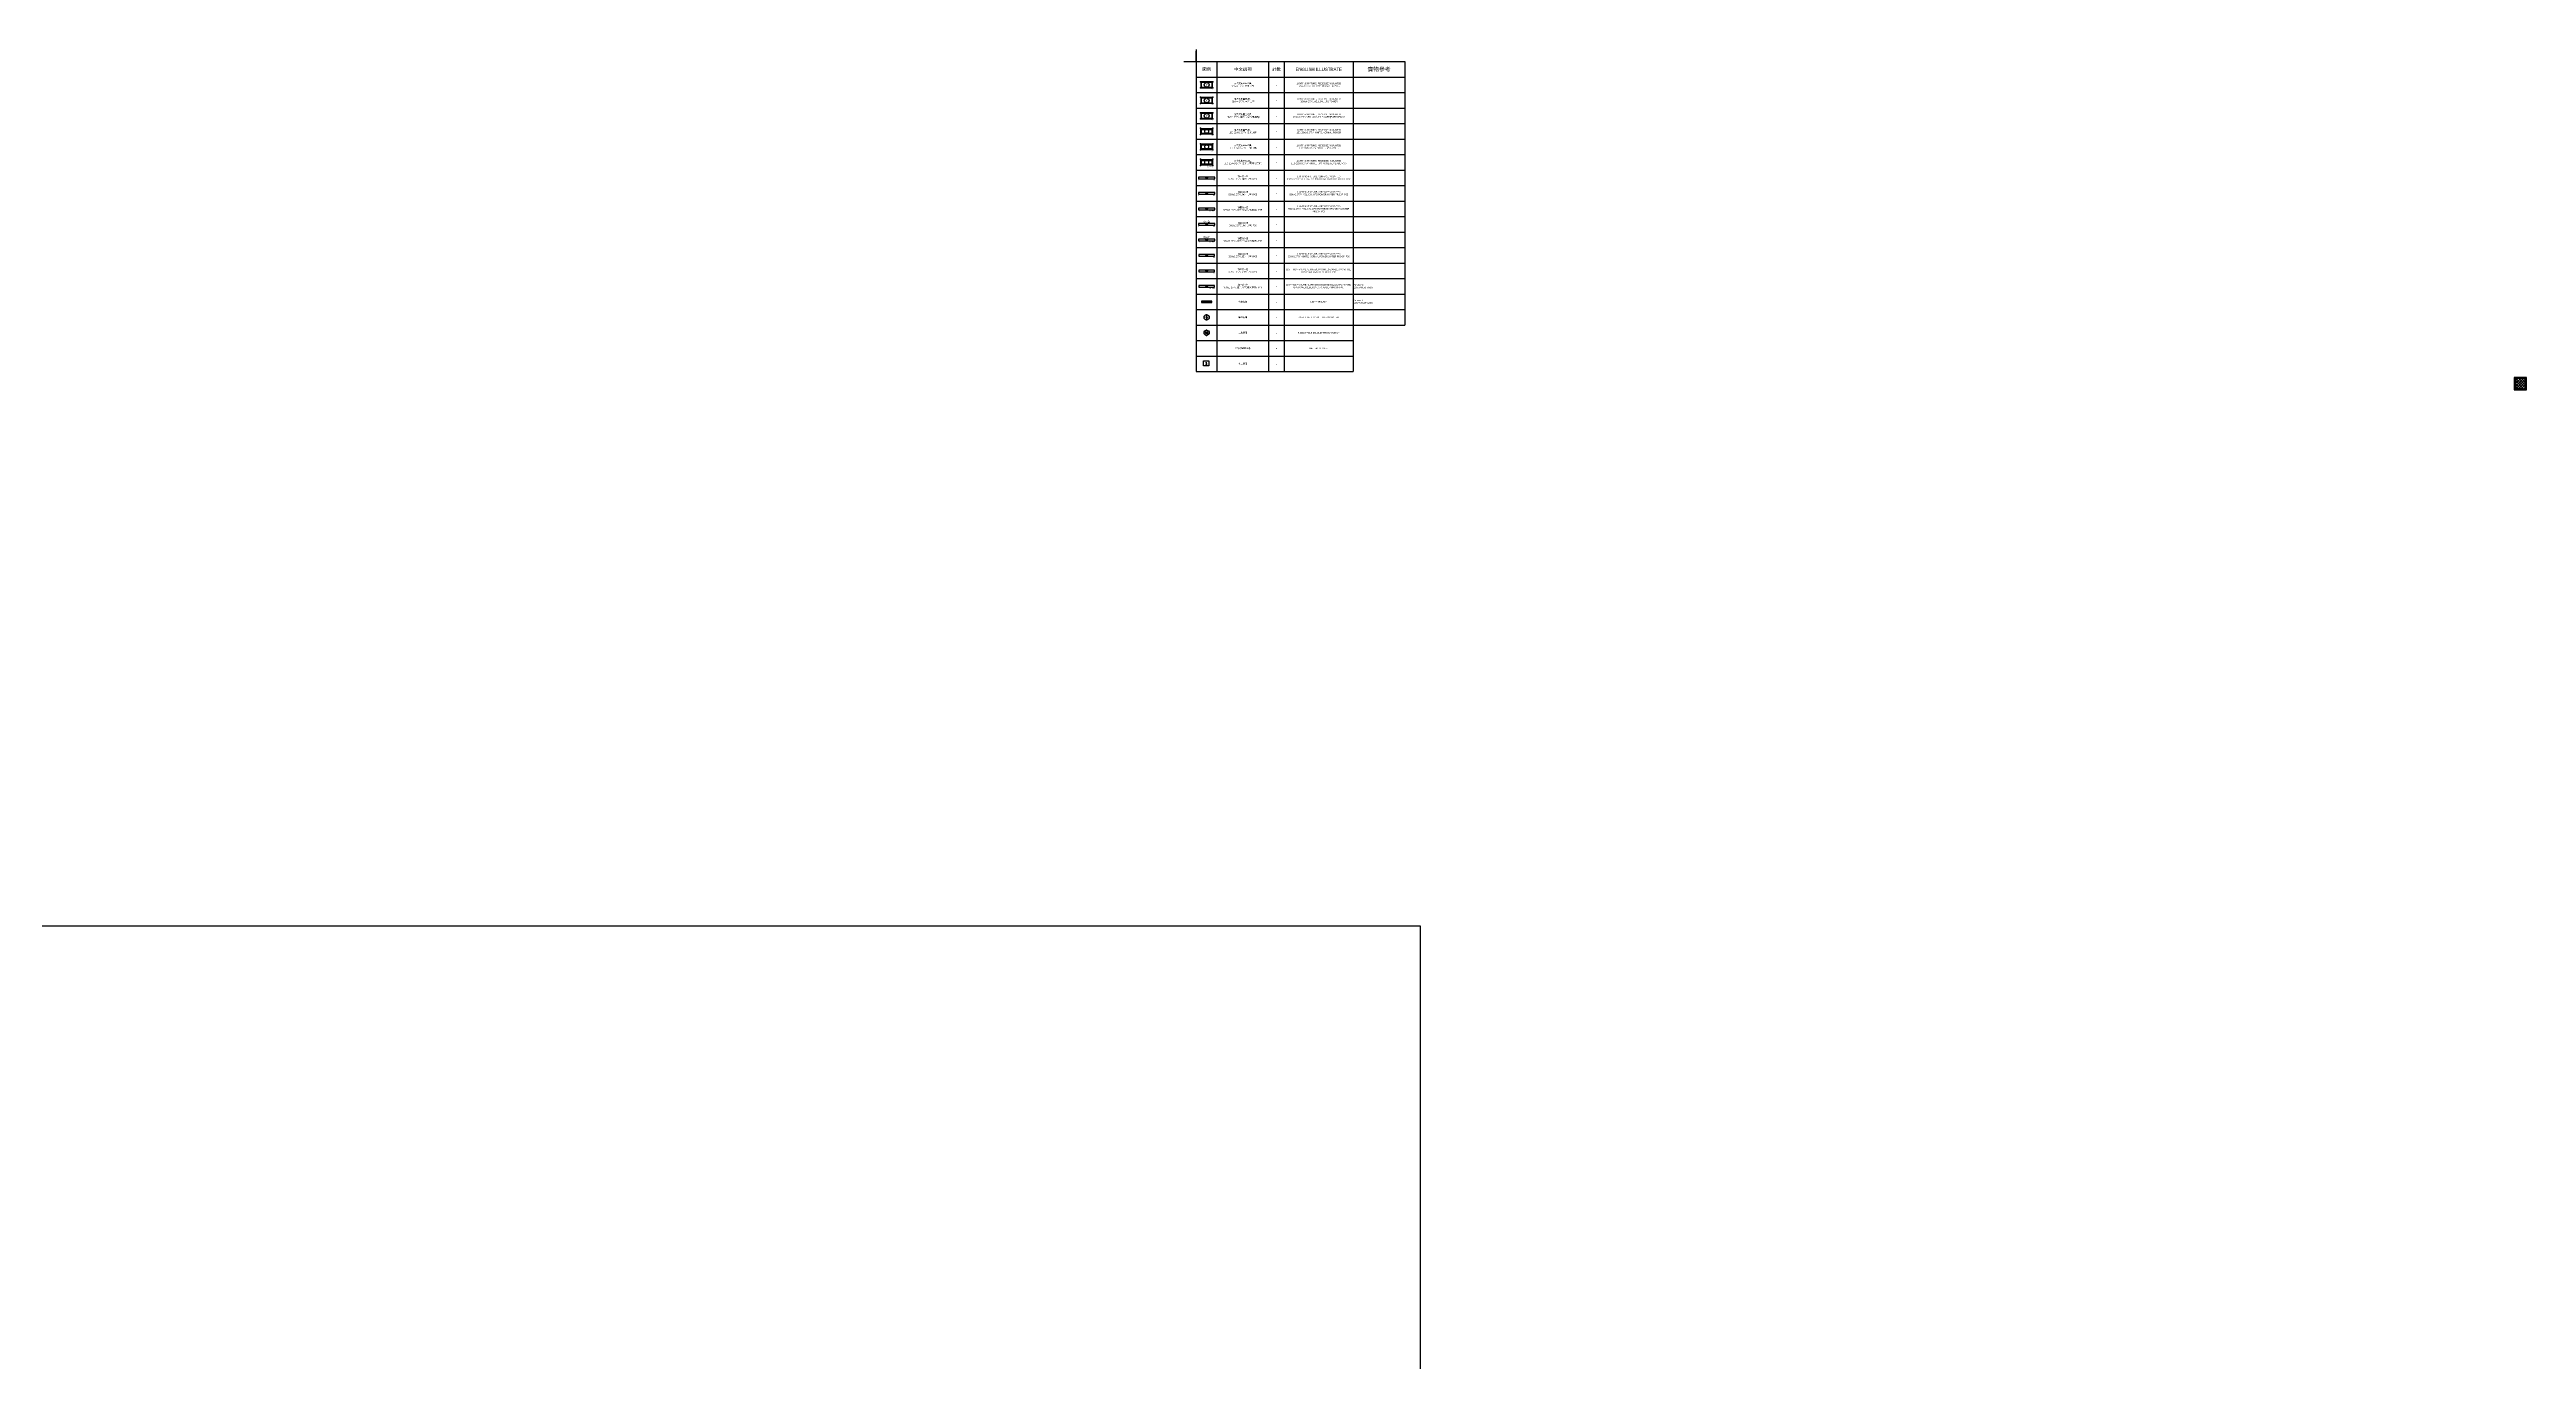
# Model space of a CAD drawing. Header units: millimetres. Extents: x -48783 to 40488, y 6477 to 32964.
# Drawn here: x 16512 to 40488, y 20265 to 32964 of the extents above; entities that cross this region are included whole.
import ezdxf
from ezdxf.enums import TextEntityAlignment as Align

# ---------------------------------------------------------------- set-up
doc = ezdxf.new("R2010")
doc.units = ezdxf.units.MM
doc.header["$LTSCALE"] = 100
for name, color, linetype in [('0-XREF', 7, 'Continuous'), ('188K-SM-03-F1-L20-MECH-DCC-Y2257103$0$0-H-FFU-TXT', 7, 'Continuous'), ('188K-SM-03-F1-L20-MECH-DCC-Y2257103$0$0-kate-DCC', 1, 'Continuous'), ('188K-SM-03-F1-L20-MECH-DCC-Y2257103$0$0-kate-DCC-TYPE', 7, 'Continuous'), ('188K-SM-03-F1-L20-MECH-DCC-Y2257103$0$00_閥站分組', 1, 'Continuous'), ('188K-SM-03-F1-L20-MECH-DCC-Y2257103$0$AC-DCC-EQ', 1, 'Continuous'), ('188K-SM-03-F1-L20-MECH-DCC-Y2257103$0$P-CHR 20', 30, 'Continuous'), ('188K-SM-03-F1-L20-MECH-DCC-Y2257103$0$P-CHS 12', 110, 'Continuous'), ('188K-SM-03-F1-L20-MECH-DCC-Y2257103$0$P-inslution', 61, 'Continuous'), ('188K-SM-03-F1-L20-MECH-DCC-Y2257103$0$P-TXT', 53, 'Continuous'), ('188K-SM-03-F1-L20-MECH-DCC-Y2257103$0$P-閥件', 53, 'Continuous'), ('188K-SM-06-F1-L20-ELEC-LIGHT-Y2257103$0$E-LIGHT(W)-N', 8, 'Continuous'), ('188K-SM-06-F1-L20-ELEC-LIGHT-Y2257103$0$E-LIGHT(W)-U FR', 8, 'Continuous'), ('188K-SM-06-F1-L20-ELEC-LIGHT-Y2257103$0$E-LIGHT(W)-U XLPE', 8, 'Continuous'), ('188K-SM-06-F1-L20-ELEC-LIGHT-Y2257103$0$E-LIGHT(Y)-N', 8, 'Continuous'), ('188K-SM-06-F1-L20-ELEC-LIGHT-Y2257103$0$E-LIGHT(Y)-U FR', 8, 'Continuous'), ('188K-SM-06-F1-L20-ELEC-LIGHT-Y2257103$0$E-LIGHT(Y)-U XLPE', 8, 'Continuous'), ('188K-SM-06-F1-L20-ELEC-LIGHT-Y2257103$0$E-LIGHT-SW', 8, 'Continuous'), ('188K-SM-06-F1-L20-ELEC-LIGHT-Y2257103$0$E-圖例', 8, 'Continuous'), ('188K-SM-06-F1-L20-ELEC-LIGHT-Y2257103$0$ELEC TRAY LIGHT', 8, 'Continuous'), ('188K-SM-06-F1-L20-ELEC-LIGHT-Y2257103$0$小視阜點位', 8, 'Continuous')]:
    doc.layers.add(name, color=color, linetype=linetype)
doc.layers.add('188K-SM-03-F1-L20-MECH-DCC-Y2257103$0$0-KATE-計算用', color=7, linetype='Continuous', plot=False)
doc.layers.add('188K-SM-06-F1-L20-ELEC-LIGHT-Y2257103$0$Defpoints-CAS', color=8, linetype='Continuous', plot=False)
doc.layers.get('188K-SM-03-F1-L20-MECH-DCC-Y2257103$0$0-KATE-計算用').off()
doc.styles.add('188K-SM-03-F1-L20-MECH-DCC-Y2257103$0$aa-txt', font='simplex.shx', dxfattribs={"width": 0.8, "bigfont": 'chineset.shx'})
doc.styles.add('188K-SM-03-F1-L20-MECH-DCC-Y2257103$0$Standard', font='arial.ttf')
doc.styles.add('188K-SM-03-F1-L20-MECH-DCC-Y2257103$0$XFM1Q20-200k$0$12P7-XCM2P10$0$AA-TXT', font='simplex.shx', dxfattribs={"bigfont": 'china.shx'})
doc.styles.add('188K-SM-06-F1-L20-ELEC-LIGHT-Y2257103$0$AE', font='isocp.shx', dxfattribs={"bigfont": 'chineset.shx'})
doc.styles.add('188K-SM-06-F1-L20-ELEC-LIGHT-Y2257103$0$F12P8-SM-03-C40-ELEC-LIGHT-L209207$0$Standard', font='txt.shx', dxfattribs={"bigfont": 'chineset.shx'})
doc.styles.add('188K-SM-06-F1-L20-ELEC-LIGHT-Y2257103$0$Standard', font='arial.ttf')
doc.styles.add('188K-SM-06-F1-L20-ELEC-LIGHT-Y2257103$0$xCI-5-F20-03-燈具$0$Standard', font='')
doc.styles.get('188K-SM-06-F1-L20-ELEC-LIGHT-Y2257103$0$xCI-5-F20-03-燈具$0$Standard').set_extended_font_data('PMingLiU')

# ---------------------------------------------------------------- blocks, each defined once
blk = doc.blocks.new('188K-SM-06-F1-L20-ELEC-LIGHT-Y2257103$0$00')
at = {"layer": '188K-SM-06-F1-L20-ELEC-LIGHT-Y2257103$0$小視阜點位', "color": 3}
for p, q in [((50000.6, 40006.2), (50000.6, 39996.5)), ((50006.6, 40000.3), (49994.6, 40000.3))]:
    blk.add_line(p, q, dxfattribs=at)
blk = doc.blocks.new('*T89')
at = {"layer": '188K-SM-06-F1-L20-ELEC-LIGHT-Y2257103$0$E-圖例', "color": 0, "linetype": 'ByBlock', "lineweight": -2, "transparency": 16777216}
for p, q in [((0, 0), (1519, 0)), ((0, 0), (0, -3000)), ((200, 0), (200, -3000)), ((700, 0), (700, -3000)), ((850, 0), (850, -3000)), ((1519, 0), (1519, -3000)), ((0, -150), (1519, -150)), ((0, -300), (1519, -300)), ((0, -450), (1519, -450)), ((0, -600), (1519, -600)), ((0, -750), (1519, -750)), ((0, -900), (1519, -900)), ((0, -1050), (1519, -1050)), ((0, -1200), (1519, -1200)), ((0, -1350), (1519, -1350)), ((0, -1500), (1519, -1500)), ((0, -1650), (1519, -1650)), ((0, -1800), (1519, -1800)), ((0, -1950), (1519, -1950)), ((0, -2100), (1519, -2100)), ((0, -2250), (1519, -2250)), ((0, -2400), (1519, -2400)), ((0, -2550), (1519, -2550)), ((0, -2700), (1519, -2700)), ((0, -2850), (1519, -2850)), ((0, -3000), (1519, -3000))]:
    blk.add_line(p, q, dxfattribs=at)
at = {"layer": '188K-SM-06-F1-L20-ELEC-LIGHT-Y2257103$0$E-圖例', "color": 0, "transparency": 16777216, "attachment_point": 5, "style": '188K-SM-06-F1-L20-ELEC-LIGHT-Y2257103$0$Standard'}
for s, insert, char_height, width in [('圖例', (100, -75), 30, 190), ('{\\fPMingLiU|b0|i0|c136|p18;背掀式無塵室燈具\\P38Wx4 277V ,黃光 ,N電}', (450, -225), 15, 497), ('{\\fPMingLiU|b0|i0|c136|p18;中文說明', (450, -75), 30, 490), ('計數', (775, -75), 30, 140), ('-', (775, -225), 30, 147), ('ENGLISH ILLUSTRATE', (1185, -75), 30, 659.36), ('LIGHTING FIXTURE, RECESSED MOUNTED\\P 38Wx4 277V, YELLOW, NORMAL POWER', (1185, -225), 15, 666.36), ('{\\fPMingLiU|b0|i0|c136|p18;背掀式無塵室燈具\\P 38Wx4 277V ,黃光 ,U電}', (450, -375), 15, 497), ('-', (775, -375), 30, 147), ('LIGHTING FIXTURE, RECESSED MOUNTED\\P 38Wx4 277V, YELLOW, UPS POWER', (1185, -375), 15, 666.36), ('{\\fPMingLiU|b0|i0|c136|p18;背掀式無塵室燈具\\P 38Wx4 277V ,黃光 ,U電(緊急照明)}', (450, -525), 15, 497), ('{\\fPMingLiU|b0|i0|c136|p18;背掀式無塵室燈具\\PLED 22Wx3 277V ,白光 ,N電}', (450, -675), 15, 497), ('-', (775, -525), 30, 147), ('-', (775, -675), 30, 147), ('LIGHTING FIXTURE, RECESSED MOUNTED\\P 38Wx4 277V, YELLOW, UPS POWER(EMERGENCY)', (1185, -525), 15, 666.36), ('LIGHTING FIXTURE, RECESSED MOUNTED\\PLED 22Wx3 277V, WHITE, NORMAL POWER', (1185, -675), 15, 666.36), ('{\\fPMingLiU|b0|i0|c136|p18;背掀式無塵室燈具\\PLED 22Wx3 277V ,白光 ,U電(緊急照明)}', (450, -975), 15, 497), ('{\\fPMingLiU|b0|i0|c136|p18;背掀式無塵室燈具\\PLED 22Wx3 277V ,白光 ,U電}', (450, -825), 15, 497), ('-', (775, -825), 30, 147), ('LIGHTING FIXTURE, RECESSED MOUNTED\\PLED 22Wx3 277V, WHITE, UPS POWER(EMERGENCY)', (1185, -975), 15, 666.36), ('LIGHTING FIXTURE, RECESSED MOUNTED\\PLED 22Wx3 277V, WHITE, UPS POWER', (1185, -825), 15, 666.36), ('防塵防水燈\\P58Wx2 277V ,黃光 ,N電 ,IP65', (450, -1125), 15, 497), ('-', (775, -975), 30, 147), ('-', (775, -1125), 30, 147), ('LIGHTING FIXTURE, SURFACE MOUNTED\\P58Wx2 277V, YELLOW, NORMAL POWER,WATER PROOF IP65', (1185, -1125), 15, 666.36), ('{\\fPMingLiU|b0|i0|c136|p18;防塵防水燈\\P}58Wx2 277V ,{\\fPMingLiU|b0|i0|c136|p18;黃光 },U{\\fPMingLiU|b0|i0|c136|p18;電}({\\fPMingLiU|b0|i0|c136|p18;緊急照明}) ,IP65', (450, -1425), 15, 497), ('防塵防水燈\\P58Wx2 277V ,黃光 ,U電 ,IP65', (450, -1275), 15, 497), ('-', (775, -1275), 30, 147), ('-', (775, -1425), 30, 147), ('LIGHTING FIXTURE, SURFACE MOUNTED\\P58Wx2 277V, YELLOW, UPS POWER(EMERGNECY),WATER PROOF IP65', (1185, -1425), 15, 666.36), ('LIGHTING FIXTURE, SURFACE MOUNTED\\P58Wx2 277V, YELLOW, UPS POWER,WATER PROOF IP65', (1185, -1275), 15, 666.36), ('{\\fPMingLiU|b0|i0|c136|p18;防塵防水燈}\\P58Wx1{\\fArial|b0|i0|c136|p34; }277C ,{\\fPMingLiU|b0|i0|c136|p18;黃光},N{\\fPMingLiU|b0|i0|c136|p18;電},IP65', (450, -1575), 15, 497), ('-', (775, -1575), 30, 147), ('{\\fPMingLiU|b0|i0|c136|p18;防塵防水燈}\\P58Wx1{\\fArial|b0|i0|c136|p34; }277C ,{\\fPMingLiU|b0|i0|c136|p18;黃光},FR{\\fPMingLiU|b0|i0|c136|p18;電(緊急照明)},IP65', (450, -1725), 15, 497), ('{\\fPMingLiU|b0|i0|c136|p18;防塵防水燈\\P}33Wx2 277V ,{\\fPMingLiU|b0|i0|c136|p18;白光 },N{\\fPMingLiU|b0|i0|c136|p18;電 },IP65', (450, -1875), 15, 497), ('-', (775, -1725), 30, 147), ('-', (775, -1875), 30, 147), ('LIGHTING FIXTURE, SURFACE MOUNTED\\P33Wx2 277V, WHITE, NORMAL POWER,WATER PROOF IP65', (1185, -1875), 15, 666.36), ('{\\fPMingLiU|b0|i0|c136|p18;防塵防水燈\\P}33Wx2 277V ,{\\fPMingLiU|b0|i0|c136|p18;白光 },U{\\fPMingLiU|b0|i0|c136|p18;電}({\\fPMingLiU|b0|i0|c136|p18;緊急照明}) ,IP65', (450, -2175), 15, 497), ('{\\fPMingLiU|b0|i0|c136|p18;防塵防水燈\\P}33Wx2 277V ,{\\fPMingLiU|b0|i0|c136|p18;白光 },U{\\fPMingLiU|b0|i0|c136|p18;電 },IP65', (450, -2025), 15, 497), ('-', (775, -2025), 30, 147), ('LIGHTING FIXTURE, SURFACE MOUNTED 33Wx2 277V, WHITE, UPS POWER,WATER PROOF IP65', (1185, -2025), 15, 666.36), ('LIGHTING FIXTURE, SURFACE MOUNTED 33Wx2 277V, WHITE, UPS POWER(EMERGNECY),WATER PROOF IP65', (1185, -2175), 15, 666.36), ('線性燈槽', (450, -2325), 15, 497), ('-', (775, -2175), 30, 147), ('-', (775, -2325), 30, 147), ('LIGHT TROUGH', (1185, -2325), 15, 666.36), ('單切開關', (450, -2475), 15, 497), ('{\\fPMingLiU|b0|i0|c136|p18;三路開關', (450, -2625), 15, 497), ('-', (775, -2475), 30, 147), ('-', (775, -2625), 30, 147), ('SINGLE POLE DOUBLE THROW SWITCH', (1185, -2625), 15, 666.36), ('SINGLE POLE SINGLE THROW SWITCH', (1185, -2475), 15, 666.36), ('紅外線熱感應器', (450, -2775), 15, 497), ('-', (775, -2775), 30, 147), ('MOTION SENSOR', (1185, -2775), 15, 666.36), ('多工開關', (450, -2925), 15, 497), ('-', (775, -2925), 30, 147)]:
    blk.add_mtext(s, dxfattribs=dict(at, insert=insert, char_height=char_height, width=width))
blk = doc.blocks.new('*U87')
blk.add_lwpolyline([(-50, -5), (50, -5), (50, 5), (-50, 5)], close=True)
at = {"layer": '188K-SM-06-F1-L20-ELEC-LIGHT-Y2257103$0$Defpoints-CAS'}
blk.add_line((-50, 0), (50, 0), dxfattribs=at)
blk = doc.blocks.new('*U75')
blk.add_circle((0, 0), 25)
at = {"layer": '188K-SM-06-F1-L20-ELEC-LIGHT-Y2257103$0$Defpoints-CAS'}
blk.add_lwpolyline([(-3.5, 0.46), (3.5, 0.46), (3.5, -0.46), (-3.5, -0.46)], close=True, dxfattribs=at)
for p in [(-25, 0), (0, 25), (25, 0), (0, -25)]:
    blk.add_point(p, dxfattribs=at)
at = {"style": '188K-SM-06-F1-L20-ELEC-LIGHT-Y2257103$0$F12P8-SM-03-C40-ELEC-LIGHT-L209207$0$Standard', "width": 0.8}
blk.add_text('S3', height=20, dxfattribs=at).set_placement((0, 0), align=Align.MIDDLE_CENTER)
blk = doc.blocks.new('*U74')
blk.add_circle((0, 0), 25)
at = {"layer": '188K-SM-06-F1-L20-ELEC-LIGHT-Y2257103$0$Defpoints-CAS'}
blk.add_lwpolyline([(-3.5, 0.46), (3.5, 0.46), (3.5, -0.46), (-3.5, -0.46)], close=True, dxfattribs=at)
for p in [(-25, 0), (0, 25), (25, 0), (0, -25)]:
    blk.add_point(p, dxfattribs=at)
at = {"style": '188K-SM-06-F1-L20-ELEC-LIGHT-Y2257103$0$F12P8-SM-03-C40-ELEC-LIGHT-L209207$0$Standard', "width": 0.8}
blk.add_text('S', height=20, dxfattribs=at).set_placement((0, 0), align=Align.MIDDLE_CENTER)
blk = doc.blocks.new('*T88')
at = {"layer": '188K-SM-06-F1-L20-ELEC-LIGHT-Y2257103$0$E-圖例', "color": 0, "linetype": 'ByBlock', "lineweight": -2, "transparency": 16777216}
for p, q in [((0, 0), (500, 0)), ((0, 0), (0, -2550)), ((500, 0), (500, -2550)), ((0, -150), (500, -150)), ((0, -300), (500, -300)), ((0, -450), (500, -450)), ((0, -600), (500, -600)), ((0, -750), (500, -750)), ((0, -900), (500, -900)), ((0, -1050), (500, -1050)), ((0, -1200), (500, -1200)), ((0, -1350), (500, -1350)), ((0, -1500), (500, -1500)), ((0, -1650), (500, -1650)), ((0, -1800), (500, -1800)), ((0, -1950), (500, -1950)), ((0, -2100), (500, -2100)), ((0, -2250), (500, -2250)), ((0, -2400), (500, -2400)), ((0, -2550), (500, -2550))]:
    blk.add_line(p, q, dxfattribs=at)
at = {"layer": '188K-SM-06-F1-L20-ELEC-LIGHT-Y2257103$0$E-圖例', "color": 0, "transparency": 16777216, "style": '188K-SM-06-F1-L20-ELEC-LIGHT-Y2257103$0$Standard'}
for s, insert, char_height, width, attachment_point in [('實物參考', (250, -75), 40, 490, 5), ('Panasonic \\P120x70x9.2(H:W:D)', (1.5, -2175), 15, 497, 4), ('Panasonic \\P120x70x9.2(H:W:D)', (1.5, -2325), 15, 497, 4)]:
    blk.add_mtext(s, dxfattribs=dict(at, insert=insert, char_height=char_height, width=width, attachment_point=attachment_point))
blk = doc.blocks.new('*U86')
for points in [[(-58, -28), (-58, 28), (58, 28), (58, -28)], [(-51, -19), (-51, 19), (51, 19), (51, -19)]]:
    blk.add_lwpolyline(points, close=True)
blk.add_circle((0, 0), 18.8)
at = {"layer": '188K-SM-06-F1-L20-ELEC-LIGHT-Y2257103$0$Defpoints-CAS'}
for p in [(-60, 30), (60, 30), (-60, -30), (60, -30)]:
    blk.add_point(p, dxfattribs=at)
at = {"style": '188K-SM-06-F1-L20-ELEC-LIGHT-Y2257103$0$Standard', "width": 0.8}
blk.add_text('N', height=15.5, dxfattribs=at).set_placement((58, -39), align=Align.MIDDLE_RIGHT)
blk = doc.blocks.new('*U85')
for points in [[(-58, -28), (-58, 28), (58, 28), (58, -28)], [(-51, -19), (-51, 19), (51, 19), (51, -19)]]:
    blk.add_lwpolyline(points, close=True)
blk.add_circle((0, 0), 18.8)
at = {"layer": '188K-SM-06-F1-L20-ELEC-LIGHT-Y2257103$0$Defpoints-CAS'}
for p in [(-60, 30), (60, 30), (-60, -30), (60, -30)]:
    blk.add_point(p, dxfattribs=at)
at = {"style": '188K-SM-06-F1-L20-ELEC-LIGHT-Y2257103$0$Standard', "width": 0.8}
blk.add_text('U', height=15.5, dxfattribs=at).set_placement((58, -39), align=Align.MIDDLE_RIGHT)
blk = doc.blocks.new('*U77')
for points in [[(-58, -28), (-58, 28), (58, 28), (58, -28)], [(-51, -19), (-51, 19), (51, 19), (51, -19)]]:
    blk.add_lwpolyline(points, close=True)
blk.add_circle((0, 0), 18.8)
at = {"layer": '188K-SM-06-F1-L20-ELEC-LIGHT-Y2257103$0$Defpoints-CAS'}
for p in [(-60, 30), (60, 30), (-60, -30), (60, -30)]:
    blk.add_point(p, dxfattribs=at)
at = {"style": '188K-SM-06-F1-L20-ELEC-LIGHT-Y2257103$0$Standard', "width": 0.8}
blk.add_text('U-FR', height=15.5, dxfattribs=at).set_placement((58, -39), align=Align.MIDDLE_RIGHT)
blk = doc.blocks.new('188K-SM-06-F1-L20-ELEC-LIGHT-Y2257103$0$防塵防水燈(黃光)-CAS')
at = {"ltscale": 600}
blk.add_lwpolyline([(-78, -8), (78, -8), (78, 8), (-78, 8)], close=True, dxfattribs=at)
blk.add_circle((0, 0), 8.1, dxfattribs=at)
at = {"style": '188K-SM-06-F1-L20-ELEC-LIGHT-Y2257103$0$AE', "width": 0.7}
blk.add_text('Y', height=10, dxfattribs=at).set_placement((0, 0), align=Align.MIDDLE)
at = {"style": '188K-SM-06-F1-L20-ELEC-LIGHT-Y2257103$0$Standard', "width": 0.8}
for s, p in [('Y', (-68, -18)), ('N', (78, -18))]:
    blk.add_text(s, height=15, dxfattribs=at).set_placement(p, align=Align.MIDDLE_RIGHT)
blk = doc.blocks.new('*U90')
at = {"ltscale": 600}
blk.add_lwpolyline([(-78, -8), (78, -8), (78, 8), (-78, 8)], close=True, dxfattribs=at)
blk.add_circle((0, 0), 8.1, dxfattribs=at)
at = {"style": '188K-SM-06-F1-L20-ELEC-LIGHT-Y2257103$0$AE', "width": 0.7}
blk.add_text('Y', height=10, dxfattribs=at).set_placement((0, 0), align=Align.MIDDLE)
at = {"style": '188K-SM-06-F1-L20-ELEC-LIGHT-Y2257103$0$Standard', "width": 0.8}
for s, p in [('Y', (-68, -18)), ('U', (78, -18))]:
    blk.add_text(s, height=15, dxfattribs=at).set_placement(p, align=Align.MIDDLE_RIGHT)
blk = doc.blocks.new('*U91')
at = {"ltscale": 600}
blk.add_lwpolyline([(-78, -8), (78, -8), (78, 8), (-78, 8)], close=True, dxfattribs=at)
blk.add_circle((0, 0), 8.1, dxfattribs=at)
at = {"style": '188K-SM-06-F1-L20-ELEC-LIGHT-Y2257103$0$AE', "width": 0.7}
blk.add_text('Y', height=10, dxfattribs=at).set_placement((0, 0), align=Align.MIDDLE)
at = {"style": '188K-SM-06-F1-L20-ELEC-LIGHT-Y2257103$0$Standard', "width": 0.8}
for s, p in [('Y', (-66, -18)), ('U-FR', (78, -18))]:
    blk.add_text(s, height=15, rotation=360, dxfattribs=at).set_placement(p, align=Align.MIDDLE_RIGHT)
blk = doc.blocks.new('*U80')
at = {"ltscale": 600}
blk.add_lwpolyline([(75, 8), (-75, 8), (-75, -8), (75, -8)], close=True, dxfattribs=at)
blk.add_circle((0, 0), 8.1, dxfattribs=at)
at = {"style": '188K-SM-06-F1-L20-ELEC-LIGHT-Y2257103$0$Standard', "width": 0.8}
blk.add_text('N', height=15, rotation=360, dxfattribs=at).set_placement((78, -18), align=Align.MIDDLE_RIGHT)
blk = doc.blocks.new('*U81')
at = {"ltscale": 600}
blk.add_lwpolyline([(-75, -8), (75, -8), (75, 8), (-75, 8)], close=True, dxfattribs=at)
blk.add_circle((0, 0), 8.1, dxfattribs=at)
at = {"style": '188K-SM-06-F1-L20-ELEC-LIGHT-Y2257103$0$Standard', "width": 0.8}
blk.add_text('U', height=15, rotation=360, dxfattribs=at).set_placement((79, -18), align=Align.MIDDLE_RIGHT)
blk = doc.blocks.new('*U82')
at = {"ltscale": 600}
blk.add_lwpolyline([(-75, -8), (75, -8), (75, 8), (-75, 8)], close=True, dxfattribs=at)
blk.add_circle((0, 0), 8.1, dxfattribs=at)
at = {"style": '188K-SM-06-F1-L20-ELEC-LIGHT-Y2257103$0$Standard', "width": 0.8}
blk.add_text('U-FR', height=15, rotation=360, dxfattribs=at).set_placement((78, -18), align=Align.MIDDLE_RIGHT)
blk = doc.blocks.new('188K-SM-06-F1-L20-ELEC-LIGHT-Y2257103$0$背掀式無塵室燈具(黃光)-CAS')
at = {"color": 0}
for p, q in [((53, 23), (-53, 23)), ((-53, 23), (-53, -23)), ((53, -23), (53, 23)), ((-53, -23), (53, -23))]:
    blk.add_line(p, q, dxfattribs=at)
blk.add_lwpolyline([(-58, -28), (58, -28), (58, 28), (-58, 28)], close=True, dxfattribs=at)
blk.add_circle((0, 0), 23.4, dxfattribs=at)
at = {"layer": '188K-SM-06-F1-L20-ELEC-LIGHT-Y2257103$0$Defpoints-CAS'}
for p in [(-60, 30), (-60, 30), (60, 30), (-60, -30), (60, -30)]:
    blk.add_point(p, dxfattribs=at)
at = {"color": 0, "style": '188K-SM-06-F1-L20-ELEC-LIGHT-Y2257103$0$xCI-5-F20-03-燈具$0$Standard'}
blk.add_text('Y', height=25, dxfattribs=at).set_placement((0, 0), align=Align.MIDDLE)
at = {"style": '188K-SM-06-F1-L20-ELEC-LIGHT-Y2257103$0$Standard', "width": 0.8}
blk.add_text('N', height=15, rotation=360, dxfattribs=at).set_placement((58, -38), align=Align.MIDDLE_RIGHT)
blk = doc.blocks.new('*U70')
for p, q in [((58, 28), (-58, 28)), ((-58, 28), (-58, -28)), ((53, 23), (-53, 23)), ((-53, 23), (-53, -23)), ((53, -23), (53, 23)), ((58, -28), (58, 28)), ((-58, -28), (58, -28)), ((-53, -23), (53, -23))]:
    blk.add_line(p, q)
blk.add_circle((0, 0), 23.4)
at = {"layer": '188K-SM-06-F1-L20-ELEC-LIGHT-Y2257103$0$Defpoints-CAS'}
for p in [(-60, 30), (-60, 30), (60, 30), (-60, -30), (60, -30)]:
    blk.add_point(p, dxfattribs=at)
at = {"style": '188K-SM-06-F1-L20-ELEC-LIGHT-Y2257103$0$xCI-5-F20-03-燈具$0$Standard'}
blk.add_text('Y', height=25, dxfattribs=at).set_placement((0, 0), align=Align.MIDDLE)
at = {"style": '188K-SM-06-F1-L20-ELEC-LIGHT-Y2257103$0$Standard', "width": 0.8}
blk.add_text('U', height=15, rotation=360, dxfattribs=at).set_placement((58, -38), align=Align.MIDDLE_RIGHT)
blk = doc.blocks.new('188K-SM-06-F1-L20-ELEC-LIGHT-Y2257103$0$E-LIGHT-多工開關-TOP-REV0')
blk.add_lwpolyline([(-25, 25), (25, 25), (25, -25), (-25, -25)], close=True)
at = {"style": '188K-SM-06-F1-L20-ELEC-LIGHT-Y2257103$0$F12P8-SM-03-C40-ELEC-LIGHT-L209207$0$Standard', "width": 0.8}
blk.add_text('S', height=20, dxfattribs=at).set_placement((0, 0), align=Align.MIDDLE_CENTER)
blk = doc.blocks.new('188K-SM-06-F1-L20-ELEC-LIGHT-Y2257103')
at = {"layer": '188K-SM-06-F1-L20-ELEC-LIGHT-Y2257103$0$E-圖例'}
for q in [(27613, 32947), (27513, 32846)]:
    blk.add_line((27613, 32847), q, dxfattribs=at)
for name, p in [('*T89', (27613, 32847)), ('*T88', (29132, 32847))]:
    blk.add_blockref(name, p)
at = {"layer": '188K-SM-06-F1-L20-ELEC-LIGHT-Y2257103$0$E-LIGHT(W)-N'}
for name, p in [('*U86', (27713, 32172)), ('*U80', (27713, 30972))]:
    blk.add_blockref(name, p, dxfattribs=at)
at = {"layer": '188K-SM-06-F1-L20-ELEC-LIGHT-Y2257103$0$E-LIGHT(W)-U FR'}
for name, p in [('*U77', (27713, 31872)), ('*U82', (27713, 30672))]:
    blk.add_blockref(name, p, dxfattribs=at)
at = {"layer": '188K-SM-06-F1-L20-ELEC-LIGHT-Y2257103$0$E-LIGHT(W)-U XLPE'}
for name, p in [('*U85', (27713, 32022)), ('*U81', (27713, 30822))]:
    blk.add_blockref(name, p, dxfattribs=at)
at = {"layer": '188K-SM-06-F1-L20-ELEC-LIGHT-Y2257103$0$E-LIGHT(Y)-N'}
for name, p in [('188K-SM-06-F1-L20-ELEC-LIGHT-Y2257103$0$背掀式無塵室燈具(黃光)-CAS', (27713, 32622)), ('188K-SM-06-F1-L20-ELEC-LIGHT-Y2257103$0$防塵防水燈(黃光)-CAS', (27713, 31722))]:
    blk.add_blockref(name, p, dxfattribs=at)
ref = blk.add_blockref('188K-SM-06-F1-L20-ELEC-LIGHT-Y2257103$0$防塵防水燈(黃光)-CAS', (27713, 31272), dxfattribs=at)
ref.add_attrib('NOTE', '遮光型', dxfattribs={"layer": '0', "height": 15, "style": '188K-SM-06-F1-L20-ELEC-LIGHT-Y2257103$0$Standard'}).set_placement((27713, 31297), align=Align.MIDDLE_CENTER)
at = {"layer": '188K-SM-06-F1-L20-ELEC-LIGHT-Y2257103$0$E-LIGHT(Y)-U FR'}
for name, p in [('188K-SM-06-F1-L20-ELEC-LIGHT-Y2257103$0$背掀式無塵室燈具(黃光)-CAS', (27713, 32322)), ('*U91', (27713, 31422))]:
    blk.add_blockref(name, p, dxfattribs=at)
ref = blk.add_blockref('*U91', (27713, 31122), dxfattribs=at)
ref.add_attrib('NOTE', '遮光型', dxfattribs={"layer": '0', "height": 15, "style": '188K-SM-06-F1-L20-ELEC-LIGHT-Y2257103$0$Standard'}).set_placement((27713, 31147), align=Align.MIDDLE_CENTER)
at = {"layer": '188K-SM-06-F1-L20-ELEC-LIGHT-Y2257103$0$E-LIGHT(Y)-U XLPE'}
for name, p in [('*U70', (27713, 32472)), ('*U90', (27713, 31572))]:
    blk.add_blockref(name, p, dxfattribs=at)
at = {"layer": '188K-SM-06-F1-L20-ELEC-LIGHT-Y2257103$0$E-LIGHT-SW'}
for name, p in [('*U74', (27713, 30372)), ('*U75', (27713, 30222)), ('188K-SM-06-F1-L20-ELEC-LIGHT-Y2257103$0$E-LIGHT-多工開關-TOP-REV0', (27709, 29926, 0))]:
    blk.add_blockref(name, p, dxfattribs=at)
at = {"layer": '188K-SM-06-F1-L20-ELEC-LIGHT-Y2257103$0$ELEC TRAY LIGHT'}
blk.add_blockref('*U87', (27713, 30522), dxfattribs=at)
at = {"layer": '188K-SM-06-F1-L20-ELEC-LIGHT-Y2257103$0$小視阜點位', "xscale": 20, "yscale": 20, "zscale": 20}
blk.add_blockref('188K-SM-06-F1-L20-ELEC-LIGHT-Y2257103$0$00', (-972399, -767160), dxfattribs=at)
blk.add_blockref('188K-SM-06-F1-L20-ELEC-LIGHT-Y2257103$0$00', (-972399, -767160), dxfattribs=at)
blk = doc.blocks.new('X-N-FAB-L20')
at = {"layer": 'DefPoints'}
blk.add_lwpolyline([(-5216, 24477), (-5216, 6477), (29784, 6477), (29784, 24477)], close=True, dxfattribs=at)
blk = doc.blocks.new('188K-SM-03-F1-L20-MECH-DCC-Y2257103$0$AP6C-TYPE-8-1165x1165-平躺-R')
at = {"layer": '188K-SM-03-F1-L20-MECH-DCC-Y2257103$0$0-kate-DCC'}
h = blk.add_hatch(dxfattribs=at)
h.set_pattern_fill('ANSI37', color=256, scale=150, angle=360, style=0)
h.set_pattern_definition([(45, (-19933.408, -9746.202), (-13.258252, 13.258252), []), (135, (-19933.408, -9746.202), (-13.258252, -13.258252), [])])
h.paths.add_polyline_path([(5, 14), (115, 14), (115, 114), (5, 114)])
for p, q in [((118, 114), (2, 114)), ((118, 14), (2, 14)), ((12, 10), (108, 10)), ((108, 6), (12, 6))]:
    blk.add_line(p, q, dxfattribs=at)
at = {"layer": '188K-SM-03-F1-L20-MECH-DCC-Y2257103$0$0-kate-DCC', "color": 7}
blk.add_lwpolyline([(0, 0), (120, 0), (120, 120), (0, 120)], close=True, dxfattribs=at)
at = {"layer": '188K-SM-03-F1-L20-MECH-DCC-Y2257103$0$0-kate-DCC'}
for points in [[(2, 2), (118, 2), (118, 118), (2, 118)], [(5, 114), (115, 114), (115, 14), (5, 14)]]:
    blk.add_lwpolyline(points, close=True, dxfattribs=at)
for centre in [(12, 8), (108, 8)]:
    blk.add_circle(centre, 2.1, dxfattribs=at)
at = {"layer": '188K-SM-03-F1-L20-MECH-DCC-Y2257103$0$0-kate-DCC', "style": '188K-SM-03-F1-L20-MECH-DCC-Y2257103$0$Standard', "width": 0.9}
for s, p in [('R', (11, 27)), ('S', (108, 24))]:
    blk.add_text(s, height=10, dxfattribs=at).set_placement(p, align=Align.MIDDLE_CENTER)
at = {"layer": '188K-SM-03-F1-L20-MECH-DCC-Y2257103$0$0-kate-DCC-TYPE', "style": '188K-SM-03-F1-L20-MECH-DCC-Y2257103$0$Standard', "width": 0.75}
blk.add_text('6-32A', height=20, rotation=90, dxfattribs=at).set_placement((66, 23))
blk = doc.blocks.new('188K-SM-03-F1-L20-MECH-DCC-Y2257103$0$100Ax65A-1')
at = {"flags": 128}
blk.add_lwpolyline([(0, -57), (0, 57), (102, 36), (102, -36)], close=True, dxfattribs=at)
blk = doc.blocks.new('188K-SM-03-F1-L20-MECH-DCC-Y2257103$0$L20-DCC-100A')
at = {"layer": '188K-SM-03-F1-L20-MECH-DCC-Y2257103$0$P-CHR 20'}
for p, q in [((58194, -595), (58228, -595)), ((58194, -607), (58228, -607)), ((58204, -607), (58204, -595)), ((58314, -595), (58280, -595)), ((58314, -607), (58280, -607)), ((58304, -607), (58304, -595))]:
    blk.add_line(p, q, dxfattribs=at)
at = {"layer": '188K-SM-03-F1-L20-MECH-DCC-Y2257103$0$P-CHR 20', "ltscale": 1000}
for points in [[(58194, -588, 0.5, 0, 0), (58194, -587, 0.15, 0.15, 0)], [(58314, -587, 0.5, 0, 0), (58314, -588, 0.15, 0.15, 0)]]:
    blk.add_lwpolyline(points, format="xyseb", dxfattribs=at)
at = {"layer": '188K-SM-03-F1-L20-MECH-DCC-Y2257103$0$P-CHR 20'}
for centre in [(58194, -601), (58314, -601)]:
    blk.add_circle(centre, 5.7, dxfattribs=at)
at = {"layer": '188K-SM-03-F1-L20-MECH-DCC-Y2257103$0$P-CHS 12'}
for p, q in [((58114, -595), (58143, -595)), ((58114, -607), (58143, -607)), ((58124, -607), (58124, -595)), ((58149, -595), (58188, -595)), ((58149, -607), (58188, -607)), ((58159, -607), (58159, -595)), ((58359, -595), (58320, -595)), ((58359, -607), (58320, -607)), ((58349, -607), (58349, -595))]:
    blk.add_line(p, q, dxfattribs=at)
at = {"layer": '188K-SM-03-F1-L20-MECH-DCC-Y2257103$0$P-CHS 12', "ltscale": 1000}
for points in [[(58149, -587, 0.5, 0, 0), (58149, -588, 0.15, 0.15, 0)], [(58359, -588, 0.5, 0, 0), (58359, -587, 0.15, 0.15, 0)]]:
    blk.add_lwpolyline(points, format="xyseb", dxfattribs=at)
at = {"layer": '188K-SM-03-F1-L20-MECH-DCC-Y2257103$0$P-CHS 12'}
for centre in [(58114, -601), (58149, -601), (58359, -601)]:
    blk.add_circle(centre, 5.7, dxfattribs=at)
at = {"layer": '188K-SM-03-F1-L20-MECH-DCC-Y2257103$0$P-inslution'}
for centre in [(58114, -601), (58149, -601), (58194, -601), (58314, -601), (58359, -601)]:
    blk.add_circle(centre, 8.2, dxfattribs=at)
at = {"layer": '188K-SM-03-F1-L20-MECH-DCC-Y2257103$0$P-閥件'}
for p, q in [((58238, -592), (58238, -601)), ((58238, -592), (58240, -592)), ((58238, -596), (58238, -601)), ((58238, -596), (58238, -596)), ((58238, -606), (58238, -601)), ((58238, -610), (58238, -601)), ((58238, -606), (58238, -606)), ((58238, -610), (58240, -610)), ((58240, -592), (58240, -601)), ((58240, -592), (58242, -592)), ((58240, -601), (58240, -592)), ((58240, -592), (58240, -592)), ((58240, -592), (58240, -601)), ((58240, -596), (58240, -601)), ((58240, -596), (58240, -596)), ((58240, -606), (58240, -601)), ((58240, -610), (58240, -601)), ((58240, -601), (58240, -610)), ((58240, -610), (58240, -601)), ((58240, -606), (58240, -606)), ((58240, -610), (58242, -610)), ((58240, -610), (58240, -610)), ((58242, -601), (58242, -592)), ((58242, -592), (58242, -592)), ((58242, -592), (58242, -601)), ((58242, -601), (58242, -610)), ((58242, -610), (58242, -601)), ((58242, -610), (58242, -610)), ((58266, -601), (58266, -592)), ((58266, -592), (58266, -592)), ((58266, -592), (58266, -601)), ((58268, -592), (58266, -592)), ((58266, -601), (58266, -610)), ((58266, -610), (58266, -601)), ((58266, -610), (58266, -610)), ((58268, -610), (58266, -610)), ((58268, -592), (58268, -601)), ((58268, -601), (58268, -592)), ((58268, -592), (58268, -592)), ((58268, -592), (58268, -601)), ((58270, -592), (58268, -592)), ((58268, -596), (58268, -601)), ((58268, -596), (58268, -596)), ((58268, -606), (58268, -601)), ((58268, -610), (58268, -601)), ((58268, -601), (58268, -610)), ((58268, -610), (58268, -601)), ((58268, -606), (58268, -606)), ((58268, -610), (58268, -610)), ((58270, -610), (58268, -610)), ((58270, -592), (58270, -601)), ((58270, -596), (58270, -601)), ((58270, -596), (58270, -596)), ((58270, -606), (58270, -601)), ((58270, -610), (58270, -601)), ((58270, -606), (58270, -606))]:
    blk.add_line(p, q, dxfattribs=at)
blk.add_circle((58254, -601), 11.5, dxfattribs=at)
at = {"layer": '188K-SM-03-F1-L20-MECH-DCC-Y2257103$0$P-CHR 20', "yscale": 0.1, "zscale": 0.1}
for p, xscale in [((58228, -601), 0.1), ((58280, -601), -0.1)]:
    blk.add_blockref('188K-SM-03-F1-L20-MECH-DCC-Y2257103$0$100Ax65A-1', p, dxfattribs=dict(at, xscale=xscale))
at = {"layer": '188K-SM-03-F1-L20-MECH-DCC-Y2257103$0$P-TXT', "style": '188K-SM-03-F1-L20-MECH-DCC-Y2257103$0$Standard'}
for p in [(58166, -589), (58331, -589)]:
    blk.add_text('100A', height=4, dxfattribs=at).set_placement(p)
blk.add_text('65A', height=4, dxfattribs=at).set_placement((58254, -601), align=Align.MIDDLE_CENTER)
blk = doc.blocks.new('188K-SM-03-F1-L20-MECH-DCC-Y2257103')
blk.add_line((29786, 10568), (29786, 10134))
at = {"layer": '188K-SM-03-F1-L20-MECH-DCC-Y2257103$0$0-H-FFU-TXT'}
for p, q in [((28530, 10134), (28530, 10568)), ((30220, 10134), (30220, 10569)), ((28095, 10351), (30220, 10351)), ((28096, 10134), (30220, 10134))]:
    blk.add_line(p, q, dxfattribs=at)
at = {"layer": '188K-SM-03-F1-L20-MECH-DCC-Y2257103$0$0-H-FFU-TXT', "const_width": 6.03}
for points in [[(30220, 10786), (30220, 10134), (28095, 10134), (28095, 10785), (30220, 10786)], [(28095, 10568), (30220, 10569)]]:
    blk.add_lwpolyline(points, dxfattribs=at)
at = {"layer": '188K-SM-03-F1-L20-MECH-DCC-Y2257103$0$0-kate-DCC', "rotation": 270}
for p in [(18182, 15037), (18302, 15037), (18419, 15037), (18539, 15037), (18662, 15037), (19022, 15037), (19142, 15037), (19259, 15037), (19382, 15037), (19502, 15037), (19980, 15037), (20100, 15037), (20220, 15037), (20340, 15037), (20460, 15037), (28231, 10302)]:
    blk.add_blockref('188K-SM-03-F1-L20-MECH-DCC-Y2257103$0$AP6C-TYPE-8-1165x1165-平躺-R', p, dxfattribs=at)
at = {"layer": '188K-SM-03-F1-L20-MECH-DCC-Y2257103$0$0-KATE-計算用', "color": 191, "rotation": 270}
blk.add_blockref('188K-SM-03-F1-L20-MECH-DCC-Y2257103$0$AP6C-TYPE-8-1165x1165-平躺-R', (40368, 29789), dxfattribs=at)
at = {"layer": '188K-SM-03-F1-L20-MECH-DCC-Y2257103$0$AC-DCC-EQ'}
blk.add_blockref('188K-SM-03-F1-L20-MECH-DCC-Y2257103$0$L20-DCC-100A', (-40156, 15613), dxfattribs=at)
at = {"layer": '188K-SM-03-F1-L20-MECH-DCC-Y2257103$0$0-H-FFU-TXT', "style": '188K-SM-03-F1-L20-MECH-DCC-Y2257103$0$aa-txt', "width": 0.8}
for s, height, p in [('CEILING SYMBOL & LEGEND', 57.9, (28956, 10686)), ('SYMBOL', 50, (28313, 10459)), ('DESCRIPTION', 50, (29028, 10459)), ('QUANTITIY', 50, (30003, 10459))]:
    blk.add_text(s, height=height, dxfattribs=at).set_placement(p, align=Align.MIDDLE)
for s, height, p in [('TYPE-06:6.53KW', 43.42, (28576, 10272)), ('外尺寸:1165mm x 1165mm', 43.42, (28576, 10202)), ('15', 43.4, (29963, 10242))]:
    blk.add_text(s, height=height, dxfattribs=at).set_placement(p, align=Align.MIDDLE_LEFT)
at = {"layer": '188K-SM-03-F1-L20-MECH-DCC-Y2257103$0$00_閥站分組', "style": '188K-SM-03-F1-L20-MECH-DCC-Y2257103$0$XFM1Q20-200k$0$12P7-XCM2P10$0$AA-TXT', "width": 0.8}
for s, p in [('DCC-05', (19251, 14864)), ('TYPE-06 x15', (19251, 14790)), ('100A', (19251, 14717))]:
    blk.add_text(s, height=50, dxfattribs=at).set_placement(p, align=Align.MIDDLE_LEFT)

msp = doc.modelspace()

# ---------------------------------------------------------------- block references
at = {"layer": '0-XREF'}
for name in ['188K-SM-06-F1-L20-ELEC-LIGHT-Y2257103', '188K-SM-03-F1-L20-MECH-DCC-Y2257103', 'X-N-FAB-L20']:
    msp.add_blockref(name, (0, 0), dxfattribs=at)

doc.saveas('drawing.dxf')
